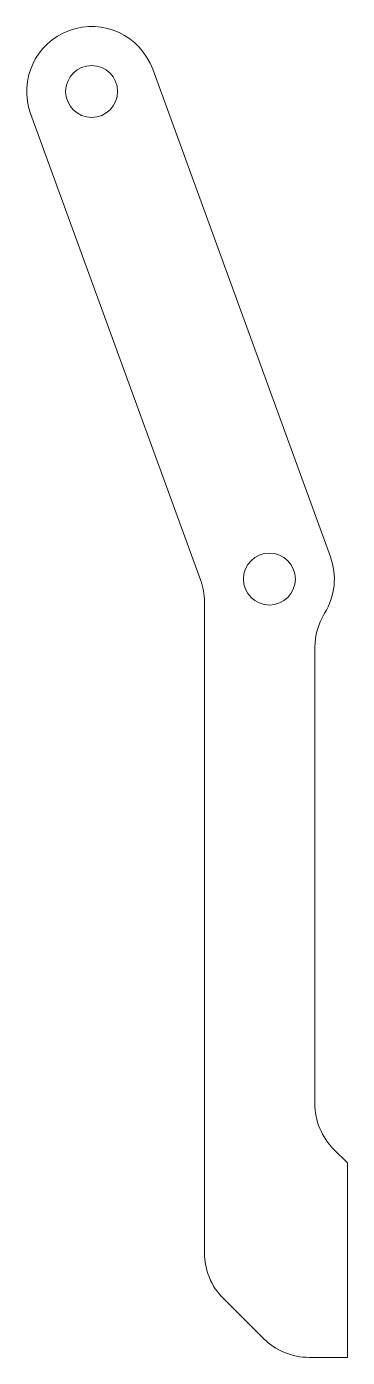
# Model space of a CAD drawing. Header units: millimetres. Extents: x -37 to 12, y -120 to 85.
import ezdxf

# ---------------------------------------------------------------- set-up
doc = ezdxf.new("R2010")
doc.units = ezdxf.units.MM

msp = doc.modelspace()

# ---------------------------------------------------------------- linework, layer by layer
at = {"color": 7, "linetype": 'Continuous', "lineweight": 15}
for p, q in [((9.4, 3.42), (-17.96, 78.6)), ((-36.76, 71.76), (-10.6, -0.11)), ((-10, -3.53), (-10, -103.86)), ((7, -80.86), (7, -10.54)), ((12, -90), (9.93, -87.93)), ((12, -120), (12, -90)), ((-7.07, -110.93), (-0.93, -117.07)), ((6.14, -120), (12, -120))]:
    msp.add_line(p, q, dxfattribs=at)
for centre in [(-27.36, 75.18), (0, 0)]:
    msp.add_circle(centre, 4, dxfattribs=at)
for centre, start, end in [((-27.36, 75.18), 20, 200), ((0, 0), 328.2117, 20), ((-20, -3.53), 0, 20), ((17, -10.54), 148.2117, 180), ((17, -80.86), 180, 225), ((0, -103.86), 180, 225), ((6.14, -110), 225, 270)]:
    msp.add_arc(centre, 10, start, end, dxfattribs=at)

doc.saveas('drawing.dxf')
